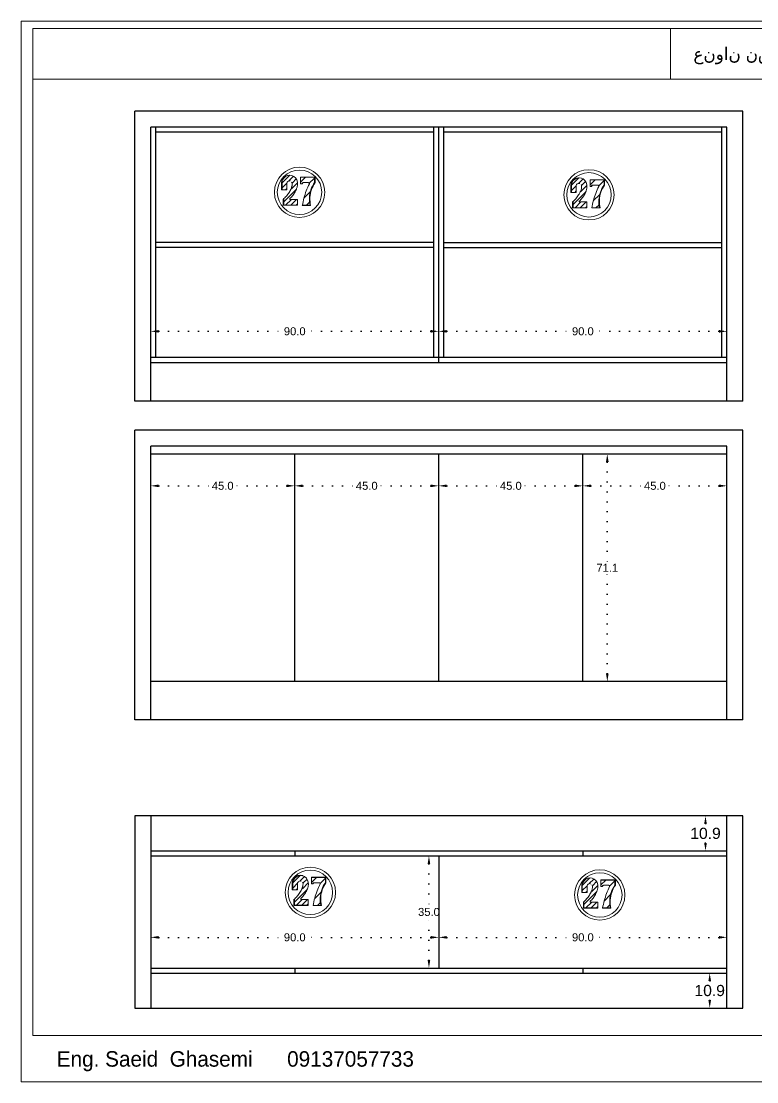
# Model space of a CAD drawing. Header units: inches. Extents: x -1979 to 7680, y -968 to 3127.
# Drawn here: x 6506.6 to 6736.4, y 693.1 to 1024.5 of the extents above; entities that cross this region are included whole.
import ezdxf

# ---------------------------------------------------------------- set-up
doc = ezdxf.new("R2010")
doc.units = ezdxf.units.IN
doc.header["$MEASUREMENT"] = 0
doc.linetypes.add('ACAD_ISO07W100', pattern=[3, 0, -3])
doc.styles.get("Standard").update_dxf_attribs({"font": 'arial.ttf'})
doc.dimstyles.new('Copy of Standard', dxfattribs={"dimtxt": 2.5, "dimasz": 2.5, "dimexe": 0.18, "dimexo": 0.0625, "dimgap": 0.09, "dimtad": 0, "dimtih": 1, "dimtoh": 1, "dimdec": 1, "dimzin": 0, "dimdsep": 46, "dimtxsty": 'Standard', "dimcen": 0.09, "dimse1": 1, "dimse2": 1, "dimadec": 0, "dimazin": 0, "dimtfac": 1, "dimtdec": 1, "dimtix": 1, "dimtofl": 0, "dimtmove": 0, "dimatfit": 3, "dimfxl": 1, "dimtolj": 1, "dimtzin": 0, "dimarcsym": 0})
doc.dimstyles.get("Standard").update_dxf_attribs({"dimtxt": 3.5, "dimasz": 2.5, "dimexe": 0.18, "dimexo": 0.0625, "dimgap": 0.09, "dimtad": 0, "dimtih": 1, "dimtoh": 1, "dimdec": 1, "dimzin": 0, "dimdsep": 46, "dimtxsty": 'Standard', "dimcen": 0.09, "dimse1": 1, "dimse2": 1, "dimadec": 0, "dimazin": 0, "dimtfac": 1, "dimtdec": 1, "dimtix": 1, "dimtofl": 0, "dimtmove": 0, "dimatfit": 3, "dimfxl": 1, "dimtolj": 1, "dimtzin": 0, "dimarcsym": 0})

# ---------------------------------------------------------------- blocks, each defined once
blk = doc.blocks.new('*D537')
at = {"color": 0, "linetype": 'ACAD_ISO07W100', "lineweight": -2, "transparency": 16777216}
for p, q in [((6639.54, 738.23), (6678.7, 738.23)), ((6724.54, 738.23), (6685.37, 738.23))]:
    blk.add_line(p, q, dxfattribs=at)
at = {"color": 0, "transparency": 16777216}
for points in [[(6639.54, 738.65), (6639.54, 737.81), (6637.04, 738.23)], [(6724.54, 738.65), (6724.54, 737.81), (6727.04, 738.23)]]:
    blk.add_solid(points, dxfattribs=at)
at = {"layer": 'Defpoints', "color": 0, "transparency": 16777216}
for p in [(6637.04, 738.23), (6637.04, 728.65), (6727.04, 716.15)]:
    blk.add_point(p, dxfattribs=at)
at = {"color": 0, "transparency": 16777216, "insert": (6682.04, 738.23), "char_height": 2.5, "attachment_point": 5}
blk.add_mtext('\\A1;90.0', dxfattribs=at)
blk = doc.blocks.new('*D538')
at = {"color": 0, "linetype": 'ACAD_ISO07W100', "lineweight": -2, "transparency": 16777216}
for p, q in [((6549.54, 738.23), (6588.7, 738.23)), ((6634.54, 738.23), (6595.37, 738.23))]:
    blk.add_line(p, q, dxfattribs=at)
at = {"color": 0, "transparency": 16777216}
for points in [[(6549.54, 738.65), (6549.54, 737.81), (6547.04, 738.23)], [(6634.54, 738.65), (6634.54, 737.81), (6637.04, 738.23)]]:
    blk.add_solid(points, dxfattribs=at)
at = {"layer": 'Defpoints', "color": 0, "transparency": 16777216}
for p in [(6547.04, 738.23), (6637.04, 728.65), (6547.04, 716.15)]:
    blk.add_point(p, dxfattribs=at)
at = {"color": 0, "transparency": 16777216, "insert": (6592.04, 738.23), "char_height": 2.5, "attachment_point": 5}
blk.add_mtext('\\A1;90.0', dxfattribs=at)
blk = doc.blocks.new('*D539')
at = {"color": 0, "linetype": 'ACAD_ISO07W100', "lineweight": -2, "transparency": 16777216}
for p, q in [((6633.96, 761.15), (6633.96, 747.52)), ((6633.96, 731.15), (6633.96, 744.79))]:
    blk.add_line(p, q, dxfattribs=at)
at = {"color": 0, "transparency": 16777216}
for points in [[(6633.54, 761.15), (6634.37, 761.15), (6633.96, 763.65)], [(6633.54, 731.15), (6634.37, 731.15), (6633.96, 728.65)]]:
    blk.add_solid(points, dxfattribs=at)
at = {"layer": 'Defpoints', "color": 0, "transparency": 16777216}
for p in [(6633.96, 763.65), (6637.04, 763.65), (6637.04, 728.65)]:
    blk.add_point(p, dxfattribs=at)
at = {"color": 0, "transparency": 16777216, "insert": (6633.96, 746.15), "char_height": 2.5, "attachment_point": 5}
blk.add_mtext('\\A1;35.0', dxfattribs=at)
blk = doc.blocks.new('*D540')
at = {"color": 0, "linetype": 'ACAD_ISO07W100', "lineweight": -2, "transparency": 16777216}
for p, q in [((6689.68, 886.75), (6689.68, 855.05)), ((6689.68, 820.65), (6689.68, 852.36))]:
    blk.add_line(p, q, dxfattribs=at)
at = {"color": 0, "transparency": 16777216}
for points in [[(6689.26, 886.75), (6690.1, 886.75), (6689.68, 889.25)], [(6689.26, 820.65), (6690.1, 820.65), (6689.68, 818.15)]]:
    blk.add_solid(points, dxfattribs=at)
at = {"layer": 'Defpoints', "color": 0, "transparency": 16777216}
for p in [(6682.04, 889.25), (6689.68, 889.25), (6682.04, 818.15)]:
    blk.add_point(p, dxfattribs=at)
at = {"color": 0, "transparency": 16777216, "insert": (6689.68, 853.7), "char_height": 2.5, "attachment_point": 5}
blk.add_mtext('\\A1;71.1', dxfattribs=at)
blk = doc.blocks.new('*D541')
at = {"color": 0, "linetype": 'ACAD_ISO07W100', "lineweight": -2, "transparency": 16777216}
for p, q in [((6549.54, 879.31), (6566.15, 879.31)), ((6589.54, 879.31), (6572.92, 879.31))]:
    blk.add_line(p, q, dxfattribs=at)
at = {"color": 0, "transparency": 16777216}
for points in [[(6549.54, 879.73), (6549.54, 878.9), (6547.04, 879.31)], [(6589.54, 879.73), (6589.54, 878.9), (6592.04, 879.31)]]:
    blk.add_solid(points, dxfattribs=at)
at = {"layer": 'Defpoints', "color": 0, "transparency": 16777216}
for p in [(6547.04, 891.75), (6592.04, 889.25), (6592.04, 879.31)]:
    blk.add_point(p, dxfattribs=at)
at = {"color": 0, "transparency": 16777216, "insert": (6569.54, 879.31), "char_height": 2.5, "attachment_point": 5}
blk.add_mtext('\\A1;45.0', dxfattribs=at)
blk = doc.blocks.new('*D542')
at = {"color": 0, "linetype": 'ACAD_ISO07W100', "lineweight": -2, "transparency": 16777216}
for p, q in [((6594.54, 879.31), (6611.15, 879.31)), ((6634.54, 879.31), (6617.92, 879.31))]:
    blk.add_line(p, q, dxfattribs=at)
at = {"color": 0, "transparency": 16777216}
for points in [[(6594.54, 879.73), (6594.54, 878.9), (6592.04, 879.31)], [(6634.54, 879.73), (6634.54, 878.9), (6637.04, 879.31)]]:
    blk.add_solid(points, dxfattribs=at)
at = {"layer": 'Defpoints', "color": 0, "transparency": 16777216}
for p in [(6592.04, 889.25), (6637.04, 889.25), (6637.04, 879.31)]:
    blk.add_point(p, dxfattribs=at)
at = {"color": 0, "transparency": 16777216, "insert": (6614.54, 879.31), "char_height": 2.5, "attachment_point": 5}
blk.add_mtext('\\A1;45.0', dxfattribs=at)
blk = doc.blocks.new('*D543')
at = {"color": 0, "linetype": 'ACAD_ISO07W100', "lineweight": -2, "transparency": 16777216}
for p, q in [((6639.54, 879.31), (6656.15, 879.31)), ((6679.54, 879.31), (6662.92, 879.31))]:
    blk.add_line(p, q, dxfattribs=at)
at = {"color": 0, "transparency": 16777216}
for points in [[(6639.54, 879.73), (6639.54, 878.9), (6637.04, 879.31)], [(6679.54, 879.73), (6679.54, 878.9), (6682.04, 879.31)]]:
    blk.add_solid(points, dxfattribs=at)
at = {"layer": 'Defpoints', "color": 0, "transparency": 16777216}
for p in [(6637.04, 889.25), (6682.04, 889.25), (6682.04, 879.31)]:
    blk.add_point(p, dxfattribs=at)
at = {"color": 0, "transparency": 16777216, "insert": (6659.54, 879.31), "char_height": 2.5, "attachment_point": 5}
blk.add_mtext('\\A1;45.0', dxfattribs=at)
blk = doc.blocks.new('*D544')
at = {"color": 0, "linetype": 'ACAD_ISO07W100', "lineweight": -2, "transparency": 16777216}
for p, q in [((6684.54, 879.31), (6701.15, 879.31)), ((6724.54, 879.31), (6707.92, 879.31))]:
    blk.add_line(p, q, dxfattribs=at)
at = {"color": 0, "transparency": 16777216}
for points in [[(6684.54, 879.73), (6684.54, 878.9), (6682.04, 879.31)], [(6724.54, 879.73), (6724.54, 878.9), (6727.04, 879.31)]]:
    blk.add_solid(points, dxfattribs=at)
at = {"layer": 'Defpoints', "color": 0, "transparency": 16777216}
for p in [(6727.04, 891.75), (6682.04, 889.25), (6727.04, 879.31)]:
    blk.add_point(p, dxfattribs=at)
at = {"color": 0, "transparency": 16777216, "insert": (6704.54, 879.31), "char_height": 2.5, "attachment_point": 5}
blk.add_mtext('\\A1;45.0', dxfattribs=at)
blk = doc.blocks.new('*D552')
at = {"color": 0, "linetype": 'ACAD_ISO07W100', "lineweight": -2, "transparency": 16777216}
for p, q in [((6549.54, 927.59), (6588.7, 927.59)), ((6634.54, 927.59), (6595.37, 927.59))]:
    blk.add_line(p, q, dxfattribs=at)
at = {"color": 0, "transparency": 16777216}
for points in [[(6549.54, 928.01), (6549.54, 927.17), (6547.04, 927.59)], [(6634.54, 928.01), (6634.54, 927.17), (6637.04, 927.59)]]:
    blk.add_solid(points, dxfattribs=at)
at = {"layer": 'Defpoints', "color": 0, "transparency": 16777216}
for p in [(6637.04, 927.59), (6637.04, 917.78), (6547.04, 905.78)]:
    blk.add_point(p, dxfattribs=at)
at = {"color": 0, "transparency": 16777216, "insert": (6592.04, 927.59), "char_height": 2.5, "attachment_point": 5}
blk.add_mtext('\\A1;90.0', dxfattribs=at)
blk = doc.blocks.new('*D553')
at = {"color": 0, "linetype": 'ACAD_ISO07W100', "lineweight": -2, "transparency": 16777216}
for p, q in [((6639.54, 927.59), (6678.7, 927.59)), ((6724.54, 927.59), (6685.37, 927.59))]:
    blk.add_line(p, q, dxfattribs=at)
at = {"color": 0, "transparency": 16777216}
for points in [[(6639.54, 928.01), (6639.54, 927.17), (6637.04, 927.59)], [(6724.54, 928.01), (6724.54, 927.17), (6727.04, 927.59)]]:
    blk.add_solid(points, dxfattribs=at)
at = {"layer": 'Defpoints', "color": 0, "transparency": 16777216}
for p in [(6727.04, 927.59), (6637.04, 917.78), (6727.04, 905.78)]:
    blk.add_point(p, dxfattribs=at)
at = {"color": 0, "transparency": 16777216, "insert": (6682.04, 927.59), "char_height": 2.5, "attachment_point": 5}
blk.add_mtext('\\A1;90.0', dxfattribs=at)
blk = doc.blocks.new('*D565')
at = {"color": 0, "linetype": 'ACAD_ISO07W100', "lineweight": -2, "transparency": 16777216}
for p, q in [((6720.36, 773.65), (6720.36, 772.58)), ((6720.36, 767.75), (6720.36, 768.83))]:
    blk.add_line(p, q, dxfattribs=at)
at = {"color": 0, "transparency": 16777216}
for points in [[(6719.94, 773.65), (6720.77, 773.65), (6720.36, 776.15)], [(6719.94, 767.75), (6720.77, 767.75), (6720.36, 765.25)]]:
    blk.add_solid(points, dxfattribs=at)
at = {"layer": 'Defpoints', "color": 0, "transparency": 16777216}
for p in [(6720.36, 776.15), (6727.04, 776.15), (6727.04, 765.25)]:
    blk.add_point(p, dxfattribs=at)
at = {"color": 0, "transparency": 16777216, "insert": (6720.36, 770.7), "char_height": 3.5, "attachment_point": 5}
blk.add_mtext('\\A1;10.9', dxfattribs=at)
blk = doc.blocks.new('*D566')
at = {"color": 0, "linetype": 'ACAD_ISO07W100', "lineweight": -2, "transparency": 16777216}
for p, q in [((6721.67, 724.55), (6721.67, 723.48)), ((6721.67, 718.65), (6721.67, 719.73))]:
    blk.add_line(p, q, dxfattribs=at)
at = {"color": 0, "transparency": 16777216}
for points in [[(6721.25, 724.55), (6722.09, 724.55), (6721.67, 727.05)], [(6721.25, 718.65), (6722.09, 718.65), (6721.67, 716.15)]]:
    blk.add_solid(points, dxfattribs=at)
at = {"layer": 'Defpoints', "color": 0, "transparency": 16777216}
for p in [(6727.04, 727.05), (6721.67, 716.15), (6727.04, 716.15)]:
    blk.add_point(p, dxfattribs=at)
at = {"color": 0, "transparency": 16777216, "insert": (6721.67, 721.6), "char_height": 3.5, "attachment_point": 5}
blk.add_mtext('\\A1;10.9', dxfattribs=at)

msp = doc.modelspace()

# ---------------------------------------------------------------- hatches: boundary and pattern name
at = {"lineweight": 20}
h = msp.add_hatch(dxfattribs=at)
h.set_pattern_fill('ANSI31', color=256, scale=9.218651)
h.set_pattern_definition([(45, (5952.6527, 1544.5569), (-0.8148213, 0.8148213), [])])
h.paths.add_polyline_path([(6592.88, 968.81), (6590.52, 968.81), (6590.52, 969.09), (6590.76, 969.32), (6590.99, 969.56), (6591.21, 969.81), (6591.42, 970.07), (6591.62, 970.33), (6591.81, 970.61), (6591.99, 970.89), (6592.15, 971.18), (6592.31, 971.47), (6592.45, 971.77), (6592.58, 972.08), (6592.62, 972.2), (6592.69, 972.39), (6592.76, 972.59), (6592.81, 972.78), (6592.85, 972.99), (6592.88, 973.19), (6592.9, 973.39), (6592.91, 973.6), (6592.91, 973.8), (6592.9, 974.01), (6592.88, 974.21), (6592.68, 974.91), (6592.29, 975.52), (6591.75, 976), (6591.16, 976.27), (6590.54, 976.36), (6589.83, 976.25), (6589.18, 975.95), (6588.64, 975.48), (6588.26, 974.88), (6588.06, 974.19), (6588.07, 973.47), (6588.07, 971.83), (6589.54, 971.83), (6589.54, 973.99), (6589.68, 974.25), (6589.87, 974.44), (6590.11, 974.56), (6590.37, 974.6), (6590.54, 974.57), (6590.64, 974.56), (6590.64, 974.56), (6590.8, 974.53), (6591.04, 974.41), (6591.23, 974.23), (6591.35, 974), (6591.4, 973.74), (6591.4, 973.57), (6591.39, 973.4), (6591.37, 973.23), (6591.35, 973.07), (6591.32, 972.91), (6591.28, 972.74), (6591.23, 972.58), (6591.17, 972.42), (6591.11, 972.27), (6591.04, 972.12), (6590.96, 971.94), (6590.8, 971.63), (6590.63, 971.31), (6590.44, 971.01), (6590.25, 970.71), (6590.04, 970.41), (6589.82, 970.13), (6589.6, 969.85), (6589.36, 969.59), (6589.11, 969.33), (6588.85, 969.08), (6588.59, 968.84), (6588.59, 967.02), (6592.88, 967.02)])
h = msp.add_hatch(dxfattribs=at)
h.set_pattern_fill('ANSI31', color=256, scale=17)
h.set_pattern_definition([(45, (5615.5782, 1859.074), (-1.502602, 1.502602), [])])
h.paths.add_polyline_path([(6596.68, 970.05), (6596.78, 970.66), (6596.92, 971.26), (6597.1, 971.85), (6597.32, 972.43), (6597.58, 972.99), (6597.89, 973.53), (6598.22, 974.05), (6598.22, 975.72), (6593.89, 975.72), (6593.89, 973.68), (6594.28, 973.68), (6594.28, 973.74), (6594.31, 973.83), (6594.37, 973.92), (6594.45, 973.98), (6594.54, 974.03), (6594.56, 974.03), (6594.51, 974.02), (6594.47, 973.99), (6594.43, 973.97), (6594.39, 973.93), (6594.36, 973.9), (6594.33, 973.85), (6594.31, 973.81), (6594.29, 973.76), (6594.28, 973.71), (6594.28, 973.68), (6594.41, 973.68), (6594.42, 973.76), (6594.45, 973.86), (6594.51, 973.94), (6594.58, 974.01), (6594.68, 974.05), (6594.75, 974.07), (6594.8, 974.07), (6596.26, 974.07), (6596.35, 974.05), (6596.44, 974.01), (6596.52, 973.94), (6596.57, 973.86), (6596.6, 973.76), (6596.61, 973.68), (6596.35, 973.15), (6596.11, 972.61), (6595.87, 972.06), (6595.66, 971.51), (6595.45, 970.95), (6595.26, 970.39), (6595.09, 969.82), (6594.92, 969.25), (6594.77, 968.68), (6594.64, 968.1), (6594.52, 967.52), (6594.42, 966.98), (6596.84, 966.98), (6596.73, 967.59), (6596.65, 968.2), (6596.62, 968.82), (6596.63, 969.44)])
h = msp.add_hatch(dxfattribs=at)
h.set_pattern_fill('ANSI31', color=256, scale=9.218651)
h.set_pattern_definition([(45, (6043.0743, 1543.7504), (-0.8148213, 0.8148213), [])])
h.paths.add_polyline_path([(6683.3, 968.01), (6680.94, 968.01), (6680.94, 968.28), (6681.18, 968.51), (6681.41, 968.75), (6681.63, 969), (6681.84, 969.26), (6682.04, 969.52), (6682.23, 969.8), (6682.41, 970.08), (6682.58, 970.37), (6682.73, 970.66), (6682.87, 970.96), (6683, 971.27), (6683.04, 971.39), (6683.11, 971.58), (6683.18, 971.78), (6683.23, 971.98), (6683.27, 972.18), (6683.3, 972.38), (6683.32, 972.59), (6683.33, 972.79), (6683.33, 973), (6683.32, 973.2), (6683.3, 973.41), (6683.1, 974.1), (6682.71, 974.71), (6682.17, 975.19), (6681.58, 975.46), (6680.96, 975.55), (6680.25, 975.45), (6679.6, 975.15), (6679.06, 974.68), (6678.68, 974.07), (6678.48, 973.38), (6678.49, 972.67), (6678.49, 971.02), (6679.96, 971.02), (6679.96, 973.19), (6680.1, 973.45), (6680.29, 973.63), (6680.53, 973.75), (6680.8, 973.79), (6680.96, 973.77), (6681.06, 973.75), (6681.06, 973.75), (6681.22, 973.73), (6681.46, 973.61), (6681.65, 973.42), (6681.77, 973.19), (6681.82, 972.93), (6681.82, 972.76), (6681.81, 972.59), (6681.79, 972.43), (6681.77, 972.26), (6681.74, 972.1), (6681.7, 971.94), (6681.65, 971.78), (6681.6, 971.62), (6681.53, 971.46), (6681.46, 971.31), (6681.38, 971.14), (6681.22, 970.82), (6681.05, 970.51), (6680.87, 970.2), (6680.67, 969.9), (6680.46, 969.61), (6680.25, 969.32), (6680.02, 969.05), (6679.78, 968.78), (6679.53, 968.52), (6679.27, 968.27), (6679.01, 968.04), (6679.01, 966.21), (6683.3, 966.21)])
h = msp.add_hatch(dxfattribs=at)
h.set_pattern_fill('ANSI31', color=256, scale=17)
h.set_pattern_definition([(45, (5705.9997, 1858.2675), (-1.502602, 1.502602), [])])
h.paths.add_polyline_path([(6687.1, 969.24), (6687.2, 969.86), (6687.34, 970.46), (6687.52, 971.05), (6687.74, 971.62), (6688.01, 972.18), (6688.31, 972.72), (6688.65, 973.24), (6688.65, 974.91), (6684.31, 974.91), (6684.31, 972.88), (6684.7, 972.88), (6684.7, 972.93), (6684.74, 973.03), (6684.79, 973.11), (6684.87, 973.18), (6684.96, 973.22), (6684.98, 973.23), (6684.94, 973.21), (6684.89, 973.19), (6684.85, 973.16), (6684.81, 973.13), (6684.78, 973.09), (6684.75, 973.05), (6684.73, 973), (6684.71, 972.95), (6684.7, 972.91), (6684.7, 972.88), (6684.83, 972.88), (6684.84, 972.95), (6684.87, 973.05), (6684.93, 973.13), (6685.01, 973.2), (6685.1, 973.25), (6685.17, 973.26), (6685.22, 973.27), (6686.68, 973.27), (6686.77, 973.25), (6686.86, 973.2), (6686.94, 973.13), (6686.99, 973.05), (6687.02, 972.95), (6687.03, 972.88), (6686.77, 972.34), (6686.53, 971.8), (6686.3, 971.25), (6686.08, 970.7), (6685.87, 970.15), (6685.68, 969.58), (6685.51, 969.02), (6685.34, 968.45), (6685.2, 967.87), (6685.06, 967.3), (6684.94, 966.71), (6684.84, 966.17), (6687.27, 966.17), (6687.15, 966.78), (6687.07, 967.39), (6687.04, 968.01), (6687.05, 968.63)])
h = msp.add_hatch(dxfattribs=at)
h.set_pattern_fill('ANSI31', color=256, scale=9.218651)
h.set_pattern_definition([(45, (5956.0375, 1325.7912), (-0.8148213, 0.8148213), [])])
h.paths.add_polyline_path([(6596.26, 750.05), (6593.9, 750.05), (6593.9, 750.32), (6594.15, 750.55), (6594.38, 750.79), (6594.6, 751.04), (6594.81, 751.3), (6595.01, 751.57), (6595.2, 751.84), (6595.37, 752.12), (6595.54, 752.41), (6595.69, 752.7), (6595.83, 753.01), (6595.96, 753.31), (6596.01, 753.43), (6596.08, 753.62), (6596.14, 753.82), (6596.19, 754.02), (6596.23, 754.22), (6596.27, 754.42), (6596.29, 754.63), (6596.3, 754.83), (6596.3, 755.04), (6596.28, 755.24), (6596.26, 755.45), (6596.06, 756.14), (6595.68, 756.75), (6595.13, 757.23), (6594.54, 757.5), (6593.92, 757.59), (6593.21, 757.49), (6592.56, 757.19), (6592.02, 756.72), (6591.64, 756.11), (6591.44, 755.42), (6591.45, 754.71), (6591.45, 753.06), (6592.93, 753.06), (6592.93, 755.23), (6593.07, 755.49), (6593.26, 755.67), (6593.5, 755.79), (6593.76, 755.83), (6593.92, 755.81), (6594.02, 755.79), (6594.03, 755.79), (6594.18, 755.77), (6594.42, 755.65), (6594.61, 755.46), (6594.73, 755.23), (6594.78, 754.97), (6594.78, 754.8), (6594.77, 754.64), (6594.76, 754.47), (6594.73, 754.3), (6594.7, 754.14), (6594.66, 753.98), (6594.61, 753.82), (6594.56, 753.66), (6594.5, 753.5), (6594.43, 753.35), (6594.35, 753.18), (6594.19, 752.86), (6594.01, 752.55), (6593.83, 752.24), (6593.63, 751.94), (6593.43, 751.65), (6593.21, 751.36), (6592.98, 751.09), (6592.74, 750.82), (6592.5, 750.56), (6592.24, 750.32), (6591.97, 750.08), (6591.97, 748.25), (6596.26, 748.25)])
h = msp.add_hatch(dxfattribs=at)
h.set_pattern_fill('ANSI31', color=256, scale=17)
h.set_pattern_definition([(45, (5618.963, 1640.3083), (-1.502602, 1.502602), [])])
h.paths.add_polyline_path([(6600.07, 751.29), (6600.16, 751.9), (6600.3, 752.5), (6600.48, 753.09), (6600.71, 753.66), (6600.97, 754.22), (6601.27, 754.76), (6601.61, 755.28), (6601.61, 756.95), (6597.28, 756.95), (6597.28, 754.92), (6597.66, 754.92), (6597.67, 754.97), (6597.7, 755.07), (6597.76, 755.15), (6597.83, 755.22), (6597.92, 755.26), (6597.95, 755.27), (6597.9, 755.25), (6597.85, 755.23), (6597.81, 755.2), (6597.77, 755.17), (6597.74, 755.13), (6597.71, 755.09), (6597.69, 755.04), (6597.67, 755), (6597.67, 754.95), (6597.66, 754.92), (6597.8, 754.92), (6597.8, 754.99), (6597.83, 755.09), (6597.89, 755.18), (6597.97, 755.24), (6598.06, 755.29), (6598.14, 755.3), (6598.19, 755.31), (6599.64, 755.31), (6599.73, 755.29), (6599.82, 755.24), (6599.9, 755.17), (6599.96, 755.09), (6599.99, 754.99), (6599.99, 754.92), (6599.73, 754.38), (6599.49, 753.84), (6599.26, 753.3), (6599.04, 752.74), (6598.84, 752.19), (6598.65, 751.62), (6598.47, 751.06), (6598.31, 750.49), (6598.16, 749.91), (6598.02, 749.34), (6597.9, 748.75), (6597.81, 748.22), (6600.23, 748.22), (6600.11, 748.82), (6600.03, 749.44), (6600, 750.05), (6600.01, 750.67)])
h = msp.add_hatch(dxfattribs=at)
h.set_pattern_fill('ANSI31', color=256, scale=9.218651)
h.set_pattern_definition([(45, (6046.4591, 1324.9847), (-0.8148213, 0.8148213), [])])
h.paths.add_polyline_path([(6686.68, 749.24), (6684.33, 749.24), (6684.33, 749.52), (6684.57, 749.75), (6684.8, 749.99), (6685.02, 750.24), (6685.23, 750.49), (6685.43, 750.76), (6685.62, 751.03), (6685.79, 751.31), (6685.96, 751.6), (6686.11, 751.9), (6686.25, 752.2), (6686.38, 752.51), (6686.43, 752.63), (6686.5, 752.82), (6686.56, 753.01), (6686.61, 753.21), (6686.66, 753.41), (6686.69, 753.62), (6686.71, 753.82), (6686.72, 754.03), (6686.72, 754.23), (6686.71, 754.44), (6686.68, 754.64), (6686.49, 755.34), (6686.1, 755.95), (6685.55, 756.42), (6684.96, 756.7), (6684.35, 756.78), (6683.64, 756.68), (6682.99, 756.38), (6682.45, 755.91), (6682.06, 755.31), (6681.87, 754.62), (6681.87, 753.9), (6681.87, 752.25), (6683.35, 752.25), (6683.35, 754.42), (6683.49, 754.68), (6683.68, 754.87), (6683.92, 754.99), (6684.18, 755.03), (6684.35, 755), (6684.44, 754.99), (6684.45, 754.98), (6684.61, 754.96), (6684.84, 754.84), (6685.03, 754.66), (6685.16, 754.42), (6685.2, 754.16), (6685.2, 754), (6685.2, 753.83), (6685.18, 753.66), (6685.16, 753.5), (6685.12, 753.33), (6685.08, 753.17), (6685.04, 753.01), (6684.98, 752.85), (6684.92, 752.7), (6684.85, 752.55), (6684.77, 752.37), (6684.61, 752.05), (6684.44, 751.74), (6684.25, 751.43), (6684.06, 751.13), (6683.85, 750.84), (6683.63, 750.56), (6683.4, 750.28), (6683.16, 750.01), (6682.92, 749.76), (6682.66, 749.51), (6682.39, 749.27), (6682.39, 747.45), (6686.68, 747.45)])
h = msp.add_hatch(dxfattribs=at)
h.set_pattern_fill('ANSI31', color=256, scale=17)
h.set_pattern_definition([(45, (5709.3845, 1639.5018), (-1.502602, 1.502602), [])])
h.paths.add_polyline_path([(6690.49, 750.48), (6690.58, 751.09), (6690.72, 751.69), (6690.91, 752.28), (6691.13, 752.86), (6691.39, 753.42), (6691.69, 753.96), (6692.03, 754.47), (6692.03, 756.14), (6687.7, 756.14), (6687.7, 754.11), (6688.08, 754.11), (6688.09, 754.16), (6688.12, 754.26), (6688.18, 754.34), (6688.25, 754.41), (6688.34, 754.46), (6688.37, 754.46), (6688.32, 754.45), (6688.28, 754.42), (6688.23, 754.39), (6688.2, 754.36), (6688.16, 754.32), (6688.13, 754.28), (6688.11, 754.24), (6688.1, 754.19), (6688.09, 754.14), (6688.08, 754.11), (6688.22, 754.11), (6688.22, 754.19), (6688.26, 754.28), (6688.31, 754.37), (6688.39, 754.44), (6688.48, 754.48), (6688.56, 754.5), (6688.61, 754.5), (6690.06, 754.5), (6690.15, 754.48), (6690.25, 754.44), (6690.32, 754.37), (6690.38, 754.28), (6690.41, 754.19), (6690.41, 754.11), (6690.16, 753.58), (6689.91, 753.04), (6689.68, 752.49), (6689.46, 751.94), (6689.26, 751.38), (6689.07, 750.82), (6688.89, 750.25), (6688.73, 749.68), (6688.58, 749.11), (6688.45, 748.53), (6688.33, 747.95), (6688.23, 747.41), (6690.65, 747.41), (6690.53, 748.02), (6690.46, 748.63), (6690.42, 749.25), (6690.43, 749.86)])

# ---------------------------------------------------------------- linework, layer by layer
for p, q in [((6732.04, 996.38), (6542.04, 996.38)), ((6542.04, 905.78), (6542.04, 996.38)), ((6732.04, 905.78), (6732.04, 996.38)), ((6727.04, 991.38), (6547.04, 991.38)), ((6547.04, 905.78), (6547.04, 991.38)), ((6548.64, 919.38), (6548.64, 991.38)), ((6635.44, 919.38), (6635.44, 991.38)), ((6637.04, 917.78), (6637.04, 991.38)), ((6638.64, 919.38), (6638.64, 991.38)), ((6725.44, 919.38), (6725.44, 991.38)), ((6727.04, 905.78), (6727.04, 991.38)), ((6635.44, 989.78), (6548.64, 989.78)), ((6725.44, 989.78), (6638.64, 989.78)), ((6635.44, 955.38), (6548.64, 955.38)), ((6638.64, 955.38), (6725.44, 955.38)), ((6635.44, 953.78), (6548.64, 953.78)), ((6638.64, 953.78), (6725.44, 953.78)), ((6727.04, 919.38), (6547.04, 919.38)), ((6727.04, 917.78), (6547.04, 917.78)), ((6732.04, 905.78), (6542.04, 905.78)), ((6542.04, 806.15), (6542.04, 896.75)), ((6732.04, 896.75), (6542.04, 896.75)), ((6732.04, 806.15), (6732.04, 896.75)), ((6727.04, 891.75), (6547.04, 891.75)), ((6547.04, 806.15), (6547.04, 891.75)), ((6727.04, 806.15), (6727.04, 891.75)), ((6727.04, 889.25), (6547.04, 889.25)), ((6592.04, 818.15), (6592.04, 889.25)), ((6637.04, 818.15), (6637.04, 889.25)), ((6682.04, 818.15), (6682.04, 889.25)), ((6727.04, 818.15), (6547.04, 818.15)), ((6732.04, 806.15), (6542.04, 806.15)), ((6542.04, 776.15), (6542.04, 716.15)), ((6732.04, 776.15), (6542.04, 776.15)), ((6547.04, 776.15), (6547.04, 716.15)), ((6727.04, 716.15), (6727.04, 776.15)), ((6732.04, 716.15), (6732.04, 776.15)), ((6547.04, 765.25), (6727.04, 765.25)), ((6547.04, 763.65), (6727.04, 763.65)), ((6592.04, 765.25), (6592.04, 763.65)), ((6637.04, 763.65), (6637.04, 728.65)), ((6682.04, 765.25), (6682.04, 763.65)), ((6547.04, 728.65), (6727.04, 728.65)), ((6547.04, 727.05), (6727.04, 727.05)), ((6592.04, 728.65), (6592.04, 727.05)), ((6682.04, 728.65), (6682.04, 727.05)), ((6542.04, 716.15), (6732.04, 716.15))]:
    msp.add_line(p, q)
for p, q in [((6594.42, 966.98), (6596.84, 966.98)), ((6684.84, 966.17), (6687.27, 966.17)), ((6597.81, 748.22), (6600.23, 748.22)), ((6688.23, 747.41), (6690.65, 747.41))]:
    msp.add_line(p, q, dxfattribs=at)
for points in [[(6506.6, 693.1), (6975.28, 693.1), (6975.28, 1024.49), (6506.6, 1024.49)], [(6510.25, 1022.21), (6709.46, 1022.21), (6709.46, 1006.43), (6510.25, 1006.43)], [(6709.46, 1006.43), (6970.02, 1006.43), (6970.02, 1022.21), (6709.46, 1022.21)], [(6510.25, 707.53), (6970.02, 707.53), (6970.02, 1006.43), (6510.25, 1006.43)]]:
    msp.add_lwpolyline(points, close=True, dxfattribs=at)
for points in [[(6587.88, 971.83), (6587.88, 973.49), (6587.87, 974.21), (6588.07, 974.91), (6588.46, 975.52), (6589, 976), (6589.66, 976.3), (6590.37, 976.4), (6591.09, 976.3), (6591.16, 976.27), (6591.75, 976), (6592.29, 975.52), (6592.68, 974.91), (6592.88, 974.21), (6592.9, 974.01), (6592.91, 973.8), (6592.91, 973.6), (6592.9, 973.39), (6592.88, 973.19), (6592.85, 972.99), (6592.81, 972.78), (6592.76, 972.59), (6592.69, 972.39), (6592.62, 972.2), (6592.58, 972.08), (6592.45, 971.77), (6592.31, 971.47), (6592.15, 971.18), (6591.99, 970.89), (6591.81, 970.61), (6591.62, 970.33), (6591.42, 970.07), (6591.21, 969.81), (6590.99, 969.56), (6590.76, 969.32), (6590.52, 969.09), (6590.52, 968.81), (6592.88, 968.81), (6592.88, 967.02), (6592.88, 966.97), (6588.4, 966.97)], [(6587.88, 971.83), (6588.07, 971.83), (6589.54, 971.83), (6589.54, 973.95), (6589.56, 974.02), (6589.68, 974.25), (6589.87, 974.44), (6590.11, 974.56), (6590.38, 974.6), (6590.54, 974.57), (6590.64, 974.56), (6590.64, 974.56)], [(6588.07, 971.83), (6588.07, 973.47), (6588.06, 974.19), (6588.26, 974.88), (6588.64, 975.48), (6589.18, 975.95), (6589.83, 976.25), (6590.54, 976.36), (6591.16, 976.27)], [(6598.4, 975.76), (6598.22, 975.72), (6593.89, 975.72)], [(6598.22, 975.72), (6598.22, 974.05), (6597.89, 973.53), (6597.58, 972.99), (6597.32, 972.43), (6597.1, 971.85), (6596.92, 971.26), (6596.78, 970.66), (6596.68, 970.05), (6596.63, 969.44), (6596.62, 968.82), (6596.65, 968.2), (6596.73, 967.59), (6596.84, 966.98), (6597, 966.94), (6596.88, 967.55), (6596.81, 968.17), (6596.77, 968.79), (6596.78, 969.42), (6596.84, 970.04), (6596.94, 970.65), (6597.08, 971.26), (6597.26, 971.86), (6597.49, 972.44), (6597.75, 973), (6598.06, 973.55), (6598.4, 974.07), (6598.4, 975.76), (6593.89, 975.76), (6593.89, 975.72), (6593.89, 973.68), (6594.28, 973.68), (6594.41, 973.68), (6594.42, 973.73), (6594.43, 973.78), (6594.44, 973.83), (6594.46, 973.88), (6594.49, 973.92), (6594.53, 973.96), (6594.56, 973.99), (6594.61, 974.02), (6594.65, 974.04), (6594.7, 974.06), (6594.75, 974.07), (6594.8, 974.07), (6596.22, 974.07), (6596.27, 974.07), (6596.32, 974.06), (6596.37, 974.04), (6596.42, 974.02), (6596.46, 973.99), (6596.5, 973.96), (6596.53, 973.92), (6596.56, 973.88), (6596.58, 973.83), (6596.59, 973.78), (6596.6, 973.73), (6596.61, 973.68), (6596.35, 973.15), (6596.11, 972.61), (6595.87, 972.06), (6595.66, 971.51), (6595.45, 970.95), (6595.26, 970.39), (6595.09, 969.82), (6594.92, 969.25), (6594.77, 968.68), (6594.64, 968.1), (6594.52, 967.52), (6594.42, 966.98), (6594.41, 966.94), (6597, 966.94)], [(6678.3, 971.02), (6678.3, 972.68), (6678.29, 973.41), (6678.49, 974.1), (6678.88, 974.71), (6679.42, 975.19), (6680.08, 975.49), (6680.8, 975.59), (6681.51, 975.49), (6681.58, 975.46), (6682.17, 975.19), (6682.71, 974.71), (6683.1, 974.1), (6683.3, 973.41), (6683.32, 973.2), (6683.33, 973), (6683.33, 972.79), (6683.32, 972.59), (6683.3, 972.38), (6683.27, 972.18), (6683.23, 971.98), (6683.18, 971.78), (6683.11, 971.58), (6683.04, 971.39), (6683, 971.27), (6682.87, 970.96), (6682.73, 970.66), (6682.58, 970.37), (6682.41, 970.08), (6682.23, 969.8), (6682.04, 969.52), (6681.84, 969.26), (6681.63, 969), (6681.41, 968.75), (6681.18, 968.51), (6680.94, 968.28), (6680.94, 968.01), (6683.3, 968.01), (6683.3, 966.21), (6683.3, 966.16), (6678.82, 966.16)], [(6678.49, 971.02), (6678.49, 972.67), (6678.48, 973.38), (6678.68, 974.07), (6679.06, 974.68), (6679.6, 975.15), (6680.25, 975.45), (6680.96, 975.55), (6681.58, 975.46)], [(6688.82, 974.95), (6688.65, 974.91), (6684.31, 974.91)], [(6688.65, 974.91), (6688.65, 973.24), (6688.31, 972.72), (6688.01, 972.18), (6687.74, 971.62), (6687.52, 971.05), (6687.34, 970.46), (6687.2, 969.86), (6687.1, 969.24), (6687.05, 968.63), (6687.04, 968.01), (6687.07, 967.39), (6687.15, 966.78), (6687.27, 966.17), (6687.43, 966.13), (6687.31, 966.74), (6687.23, 967.36), (6687.2, 967.99), (6687.21, 968.61), (6687.26, 969.23), (6687.36, 969.85), (6687.5, 970.46), (6687.68, 971.05), (6687.91, 971.63), (6688.17, 972.2), (6688.48, 972.74), (6688.82, 973.27), (6688.82, 974.95), (6684.31, 974.95), (6684.31, 974.91), (6684.31, 972.88), (6684.7, 972.88), (6684.83, 972.88), (6684.84, 972.93), (6684.85, 972.98), (6684.86, 973.03), (6684.89, 973.07), (6684.91, 973.11), (6684.95, 973.15), (6684.99, 973.18), (6685.03, 973.21), (6685.07, 973.24), (6685.12, 973.25), (6685.17, 973.26), (6685.22, 973.27), (6686.64, 973.27), (6686.69, 973.26), (6686.74, 973.25), (6686.79, 973.24), (6686.84, 973.21), (6686.88, 973.18), (6686.92, 973.15), (6686.95, 973.11), (6686.98, 973.07), (6687, 973.02), (6687.02, 972.98), (6687.03, 972.93), (6687.03, 972.88), (6686.77, 972.34), (6686.53, 971.8), (6686.3, 971.25), (6686.08, 970.7), (6685.87, 970.15), (6685.68, 969.58), (6685.51, 969.02), (6685.34, 968.45), (6685.2, 967.87), (6685.06, 967.3), (6684.94, 966.71), (6684.84, 966.17), (6684.83, 966.13), (6687.43, 966.13)], [(6591.07, 974.25), (6591.19, 974.02), (6591.24, 973.75), (6591.24, 973.59), (6591.23, 973.42), (6591.22, 973.25), (6591.19, 973.08), (6591.16, 972.92), (6591.12, 972.75), (6591.07, 972.59), (6591.02, 972.43), (6590.95, 972.27), (6590.88, 972.12), (6590.8, 971.95), (6590.64, 971.62), (6590.47, 971.31), (6590.28, 971), (6590.08, 970.69), (6589.87, 970.4), (6589.65, 970.11), (6589.42, 969.83), (6589.18, 969.57), (6588.93, 969.3), (6588.67, 969.05), (6588.4, 968.81), (6588.4, 966.97), (6588.59, 967.02), (6592.88, 967.02)], [(6594.61, 974.04), (6594.56, 974.03), (6594.51, 974.02), (6594.47, 973.99), (6594.43, 973.97), (6594.39, 973.93), (6594.36, 973.9), (6594.33, 973.85), (6594.31, 973.81), (6594.29, 973.76), (6594.28, 973.71), (6594.28, 973.68)], [(6678.3, 971.02), (6678.49, 971.02), (6679.97, 971.02), (6679.97, 973.14), (6679.98, 973.21), (6680.1, 973.45), (6680.3, 973.63), (6680.53, 973.75), (6680.8, 973.8), (6680.96, 973.77), (6681.06, 973.75), (6681.07, 973.75)], [(6681.49, 973.45), (6681.61, 973.21), (6681.66, 972.95), (6681.66, 972.78), (6681.65, 972.61), (6681.64, 972.44), (6681.61, 972.28), (6681.58, 972.11), (6681.54, 971.95), (6681.49, 971.78), (6681.44, 971.62), (6681.37, 971.47), (6681.3, 971.31), (6681.22, 971.14), (6681.06, 970.82), (6680.89, 970.5), (6680.7, 970.19), (6680.5, 969.89), (6680.29, 969.59), (6680.07, 969.31), (6679.84, 969.03), (6679.6, 968.76), (6679.35, 968.5), (6679.09, 968.25), (6678.82, 968.01), (6678.82, 966.16), (6679.01, 966.21), (6683.3, 966.21)], [(6685.03, 973.24), (6684.98, 973.23), (6684.94, 973.21), (6684.89, 973.19), (6684.85, 973.16), (6684.81, 973.13), (6684.78, 973.09), (6684.75, 973.05), (6684.73, 973), (6684.71, 972.95), (6684.7, 972.91), (6684.7, 972.88)], [(6588.4, 968.81), (6588.59, 968.84), (6588.59, 967.02)], [(6678.82, 968.01), (6679.01, 968.04), (6679.01, 966.21)], [(6591.26, 753.06), (6591.26, 754.72), (6591.26, 755.45), (6591.45, 756.14), (6591.84, 756.75), (6592.39, 757.23), (6593.04, 757.53), (6593.76, 757.64), (6594.48, 757.53), (6594.54, 757.5), (6595.13, 757.23), (6595.68, 756.75), (6596.06, 756.14), (6596.26, 755.45), (6596.28, 755.24), (6596.3, 755.04), (6596.3, 754.83), (6596.29, 754.63), (6596.27, 754.42), (6596.23, 754.22), (6596.19, 754.02), (6596.14, 753.82), (6596.08, 753.62), (6596.01, 753.43), (6595.96, 753.31), (6595.83, 753.01), (6595.69, 752.7), (6595.54, 752.41), (6595.37, 752.12), (6595.2, 751.84), (6595.01, 751.57), (6594.81, 751.3), (6594.6, 751.04), (6594.38, 750.79), (6594.15, 750.55), (6593.9, 750.32), (6593.9, 750.05), (6596.26, 750.05), (6596.26, 748.25), (6596.26, 748.21), (6591.79, 748.21)], [(6591.26, 753.06), (6591.45, 753.06), (6592.93, 753.06), (6592.93, 755.18), (6592.94, 755.25), (6593.07, 755.49), (6593.26, 755.68), (6593.5, 755.79), (6593.76, 755.84), (6593.93, 755.81), (6594.03, 755.79), (6594.03, 755.79)], [(6591.45, 753.06), (6591.45, 754.71), (6591.44, 755.42), (6591.64, 756.11), (6592.02, 756.72), (6592.56, 757.19), (6593.21, 757.49), (6593.92, 757.59), (6594.54, 757.5)], [(6601.78, 756.99), (6601.61, 756.95), (6597.28, 756.95)], [(6601.61, 756.95), (6601.61, 755.28), (6601.27, 754.76), (6600.97, 754.22), (6600.71, 753.66), (6600.48, 753.09), (6600.3, 752.5), (6600.16, 751.9), (6600.07, 751.29), (6600.01, 750.67), (6600, 750.05), (6600.03, 749.44), (6600.11, 748.82), (6600.23, 748.22), (6600.39, 748.17), (6600.27, 748.78), (6600.19, 749.4), (6600.16, 750.03), (6600.17, 750.65), (6600.22, 751.27), (6600.32, 751.89), (6600.46, 752.5), (6600.65, 753.09), (6600.87, 753.67), (6601.14, 754.24), (6601.44, 754.78), (6601.78, 755.31), (6601.78, 756.99), (6597.28, 756.99), (6597.28, 756.95), (6597.28, 754.92), (6597.66, 754.92), (6597.8, 754.92), (6597.8, 754.97), (6597.81, 755.02), (6597.83, 755.07), (6597.85, 755.11), (6597.88, 755.15), (6597.91, 755.19), (6597.95, 755.23), (6597.99, 755.25), (6598.04, 755.28), (6598.09, 755.29), (6598.14, 755.3), (6598.19, 755.31), (6599.61, 755.31), (6599.66, 755.3), (6599.71, 755.29), (6599.76, 755.28), (6599.8, 755.25), (6599.84, 755.23), (6599.88, 755.19), (6599.91, 755.15), (6599.94, 755.11), (6599.96, 755.07), (6599.98, 755.02), (6599.99, 754.97), (6599.99, 754.92), (6599.73, 754.38), (6599.49, 753.84), (6599.26, 753.3), (6599.04, 752.74), (6598.84, 752.19), (6598.65, 751.62), (6598.47, 751.06), (6598.31, 750.49), (6598.16, 749.91), (6598.02, 749.34), (6597.9, 748.75), (6597.81, 748.22), (6597.8, 748.17), (6600.39, 748.17)], [(6681.68, 752.25), (6681.68, 753.92), (6681.68, 754.64), (6681.88, 755.34), (6682.26, 755.95), (6682.81, 756.42), (6683.47, 756.73), (6684.18, 756.83), (6684.9, 756.73), (6684.96, 756.7), (6685.55, 756.42), (6686.1, 755.95), (6686.49, 755.34), (6686.68, 754.64), (6686.71, 754.44), (6686.72, 754.23), (6686.72, 754.03), (6686.71, 753.82), (6686.69, 753.62), (6686.66, 753.41), (6686.61, 753.21), (6686.56, 753.01), (6686.5, 752.82), (6686.43, 752.63), (6686.38, 752.51), (6686.25, 752.2), (6686.11, 751.9), (6685.96, 751.6), (6685.79, 751.31), (6685.62, 751.03), (6685.43, 750.76), (6685.23, 750.49), (6685.02, 750.24), (6684.8, 749.99), (6684.57, 749.75), (6684.33, 749.52), (6684.33, 749.24), (6686.68, 749.24), (6686.68, 747.45), (6686.68, 747.4), (6682.21, 747.4)], [(6681.87, 752.25), (6681.87, 753.9), (6681.87, 754.62), (6682.06, 755.31), (6682.45, 755.91), (6682.99, 756.38), (6683.64, 756.68), (6684.35, 756.78), (6684.96, 756.7)], [(6692.2, 756.19), (6692.03, 756.14), (6687.7, 756.14)], [(6692.03, 756.14), (6692.03, 754.47), (6691.69, 753.96), (6691.39, 753.42), (6691.13, 752.86), (6690.91, 752.28), (6690.72, 751.69), (6690.58, 751.09), (6690.49, 750.48), (6690.43, 749.86), (6690.42, 749.25), (6690.46, 748.63), (6690.53, 748.02), (6690.65, 747.41), (6690.81, 747.36), (6690.69, 747.98), (6690.61, 748.6), (6690.58, 749.22), (6690.59, 749.84), (6690.65, 750.47), (6690.74, 751.08), (6690.88, 751.69), (6691.07, 752.29), (6691.29, 752.87), (6691.56, 753.43), (6691.86, 753.98), (6692.2, 754.5), (6692.2, 756.19), (6687.7, 756.19), (6687.7, 756.14), (6687.7, 754.11), (6688.08, 754.11), (6688.22, 754.11), (6688.22, 754.16), (6688.23, 754.21), (6688.25, 754.26), (6688.27, 754.31), (6688.3, 754.35), (6688.33, 754.39), (6688.37, 754.42), (6688.41, 754.45), (6688.46, 754.47), (6688.51, 754.49), (6688.56, 754.5), (6688.61, 754.5), (6690.03, 754.5), (6690.08, 754.5), (6690.13, 754.49), (6690.18, 754.47), (6690.22, 754.45), (6690.26, 754.42), (6690.3, 754.39), (6690.34, 754.35), (6690.36, 754.3), (6690.39, 754.26), (6690.4, 754.21), (6690.41, 754.16), (6690.41, 754.11), (6690.16, 753.58), (6689.91, 753.04), (6689.68, 752.49), (6689.46, 751.94), (6689.26, 751.38), (6689.07, 750.82), (6688.89, 750.25), (6688.73, 749.68), (6688.58, 749.11), (6688.45, 748.53), (6688.33, 747.95), (6688.23, 747.41), (6688.22, 747.36), (6690.81, 747.36)], [(6594.45, 755.49), (6594.58, 755.25), (6594.63, 754.99), (6594.63, 754.82), (6594.62, 754.65), (6594.6, 754.48), (6594.58, 754.32), (6594.55, 754.15), (6594.51, 753.99), (6594.46, 753.82), (6594.4, 753.66), (6594.34, 753.51), (6594.27, 753.36), (6594.19, 753.18), (6594.02, 752.86), (6593.85, 752.54), (6593.66, 752.23), (6593.47, 751.93), (6593.26, 751.63), (6593.04, 751.35), (6592.81, 751.07), (6592.57, 750.8), (6592.32, 750.54), (6592.06, 750.29), (6591.79, 750.05), (6591.79, 748.21), (6591.97, 748.25), (6596.26, 748.25)], [(6598, 755.28), (6597.95, 755.27), (6597.9, 755.25), (6597.85, 755.23), (6597.81, 755.2), (6597.77, 755.17), (6597.74, 755.13), (6597.71, 755.09), (6597.69, 755.04), (6597.67, 755), (6597.67, 754.95), (6597.66, 754.92)], [(6681.68, 752.25), (6681.87, 752.25), (6683.35, 752.25), (6683.35, 754.37), (6683.36, 754.45), (6683.49, 754.68), (6683.68, 754.87), (6683.92, 754.99), (6684.18, 755.03), (6684.35, 755), (6684.45, 754.99), (6684.45, 754.99)], [(6684.87, 754.68), (6685, 754.44), (6685.05, 754.18), (6685.05, 754.01), (6685.04, 753.84), (6685.02, 753.68), (6685, 753.51), (6684.97, 753.34), (6684.93, 753.18), (6684.88, 753.02), (6684.82, 752.86), (6684.76, 752.7), (6684.69, 752.55), (6684.61, 752.37), (6684.45, 752.05), (6684.27, 751.73), (6684.09, 751.42), (6683.89, 751.12), (6683.68, 750.83), (6683.46, 750.54), (6683.23, 750.26), (6682.99, 749.99), (6682.74, 749.73), (6682.48, 749.48), (6682.21, 749.24), (6682.21, 747.4), (6682.39, 747.45), (6686.68, 747.45)], [(6688.42, 754.47), (6688.37, 754.46), (6688.32, 754.45), (6688.28, 754.42), (6688.23, 754.39), (6688.2, 754.36), (6688.16, 754.32), (6688.13, 754.28), (6688.11, 754.24), (6688.1, 754.19), (6688.09, 754.14), (6688.08, 754.11)], [(6591.79, 750.05), (6591.97, 750.08), (6591.97, 748.25)], [(6682.21, 749.24), (6682.39, 749.27), (6682.39, 747.45)]]:
    msp.add_lwpolyline(points, dxfattribs=at)
for centre, radius in [((6593.54, 971.04), 7.86), ((6593.54, 971.04), 6.94), ((6683.96, 970.24), 7.86), ((6683.96, 970.24), 6.94), ((6596.92, 752.28), 7.86), ((6596.92, 752.28), 6.94), ((6687.34, 751.47), 7.86), ((6687.34, 751.47), 6.94)]:
    msp.add_circle(centre, radius, dxfattribs=at)

# ---------------------------------------------------------------- texts
at = {"lineweight": 20, "attachment_point": 1}
for s, width, gutter_width, insert, char_height in [('{\\fArial|b0|i0|c178|p34;عنوان نقشه}:', 46.7735, 285.81, (6716.58, 1016.32), 3.9723), ('{\\fPlantagenet Cherokee|b0|i0|c0|p18;^IEng. Saeid  Ghasemi      09137057733}', 213.8524, 23.92, (6498.33, 702.66), 4.8415)]:
    msp.add_mtext_dynamic_manual_height_columns(s, width=width, gutter_width=gutter_width, heights=[0], dxfattribs=dict(at, insert=insert, char_height=char_height))

# ---------------------------------------------------------------- dimensions: what is measured, and where the dimension line sits
for base, p1, p2, picture, middle in [((6637.04, 927.59), (6547.04, 905.78), (6637.04, 917.78), '*D552', (6592.04, 927.59)), ((6727.04, 927.59), (6637.04, 917.78), (6727.04, 905.78), '*D553', (6682.04, 927.59)), ((6592.04, 879.31), (6547.04, 891.75), (6592.04, 889.25), '*D541', (6569.54, 879.31)), ((6727.04, 879.31), (6682.04, 889.25), (6727.04, 891.75), '*D544', (6704.54, 879.31)), ((6637.04, 879.31), (6592.04, 889.25), (6637.04, 889.25), '*D542', (6614.54, 879.31)), ((6682.04, 879.31), (6637.04, 889.25), (6682.04, 889.25), '*D543', (6659.54, 879.31)), ((6547.04, 738.23), (6637.04, 728.65), (6547.04, 716.15), '*D538', (6592.04, 738.23)), ((6637.04, 738.23), (6727.04, 716.15), (6637.04, 728.65), '*D537', (6682.04, 738.23))]:
    dim = msp.add_linear_dim(base=base, p1=p1, p2=p2, dimstyle='Copy of Standard')
    dim.commit()
    dim.dimension.update_dxf_attribs({"geometry": picture, "text_midpoint": middle})
for base, p1, p2, angle, dimstyle, picture, middle in [((6689.68, 889.25), (6682.04, 818.15), (6682.04, 889.25), 270, 'Copy of Standard', '*D540', (6689.68, 853.7)), ((6720.36, 776.15), (6727.04, 765.25), (6727.04, 776.15), 90, 'Standard', '*D565', (6720.36, 770.7)), ((6633.96, 763.65), (6637.04, 728.65), (6637.04, 763.65), 90, 'Copy of Standard', '*D539', (6633.96, 746.15)), ((6721.67, 716.15), (6727.04, 727.05), (6727.04, 716.15), 90, 'Standard', '*D566', (6721.67, 721.6))]:
    dim = msp.add_linear_dim(base=base, p1=p1, p2=p2, angle=angle, dimstyle=dimstyle)
    dim.commit()
    dim.dimension.update_dxf_attribs({"geometry": picture, "text_midpoint": middle})

doc.saveas('drawing.dxf')
